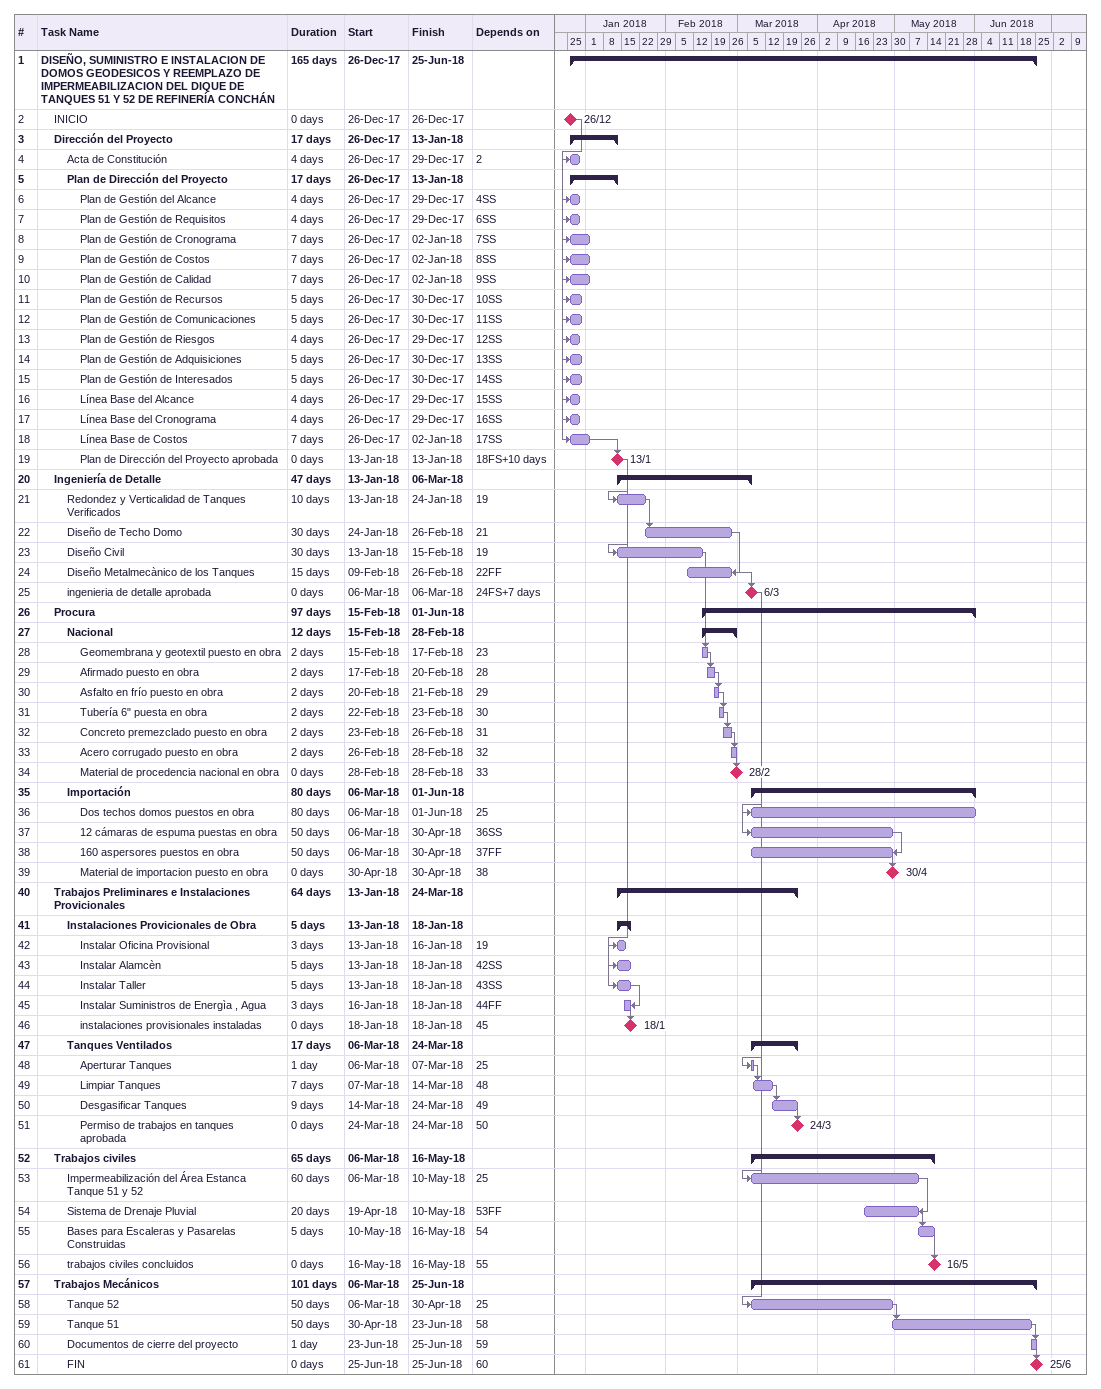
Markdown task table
| ID | Level | Task | Duration | Start | Finish | Predecessors |
|---|---|---|---|---|---|---|
| 1 | 1 | **DISEÑO, SUMINISTRO E INSTALACION DE DOMOS GEODESICOS Y REEMPLAZO DE IMPERMEABILIZACION DEL DIQUE DE TANQUES 51 Y 52 DE REFINERÍA CONCHÁN** | 165d | 2017-12-26 | 2018-06-25 |  |
| 2 | 2 | INICIO | 0d | 2017-12-26 | 2017-12-26 |  |
| 3 | 2 | **Dirección del Proyecto** | 17d | 2017-12-26 | 2018-01-13 |  |
| 4 | 3 | Acta de Constitución | 4d | 2017-12-26 | 2017-12-29 | 2 |
| 5 | 3 | **Plan de Dirección del Proyecto** | 17d | 2017-12-26 | 2018-01-13 |  |
| 6 | 4 | Plan de Gestión del Alcance | 4d | 2017-12-26 | 2017-12-29 | 4SS |
| 7 | 4 | Plan de Gestión de Requisitos | 4d | 2017-12-26 | 2017-12-29 | 6SS |
| 8 | 4 | Plan de Gestión de Cronograma | 7d | 2017-12-26 | 2018-01-02 | 7SS |
| 9 | 4 | Plan de Gestión de Costos | 7d | 2017-12-26 | 2018-01-02 | 8SS |
| 10 | 4 | Plan de Gestión de Calidad | 7d | 2017-12-26 | 2018-01-02 | 9SS |
| 11 | 4 | Plan de Gestión de Recursos | 5d | 2017-12-26 | 2017-12-30 | 10SS |
| 12 | 4 | Plan de Gestión de Comunicaciones | 5d | 2017-12-26 | 2017-12-30 | 11SS |
| 13 | 4 | Plan de Gestión de Riesgos | 4d | 2017-12-26 | 2017-12-29 | 12SS |
| 14 | 4 | Plan de Gestión de Adquisiciones | 5d | 2017-12-26 | 2017-12-30 | 13SS |
| 15 | 4 | Plan de Gestión de Interesados | 5d | 2017-12-26 | 2017-12-30 | 14SS |
| 16 | 4 | Línea Base del Alcance | 4d | 2017-12-26 | 2017-12-29 | 15SS |
| 17 | 4 | Línea Base del Cronograma | 4d | 2017-12-26 | 2017-12-29 | 16SS |
| 18 | 4 | Línea Base de Costos | 7d | 2017-12-26 | 2018-01-02 | 17SS |
| 19 | 4 | Plan de Dirección del Proyecto aprobada | 0d | 2018-01-13 | 2018-01-13 | 18FS+10d |
| 20 | 2 | **Ingeniería de Detalle** | 47d | 2018-01-13 | 2018-03-06 |  |
| 21 | 3 | Redondez y Verticalidad de Tanques Verificados | 10d | 2018-01-13 | 2018-01-24 | 19 |
| 22 | 3 | Diseño de Techo Domo | 30d | 2018-01-24 | 2018-02-26 | 21 |
| 23 | 3 | Diseño Civil | 30d | 2018-01-13 | 2018-02-15 | 19 |
| 24 | 3 | Diseño Metalmecànico de los Tanques | 15d | 2018-02-09 | 2018-02-26 | 22FF |
| 25 | 3 | ingenieria de detalle aprobada | 0d | 2018-03-06 | 2018-03-06 | 24FS+7d |
| 26 | 2 | **Procura** | 97d | 2018-02-15 | 2018-06-01 |  |
| 27 | 3 | **Nacional** | 12d | 2018-02-15 | 2018-02-28 |  |
| 28 | 4 | Geomembrana y geotextil puesto en obra | 2d | 2018-02-15 | 2018-02-17 | 23 |
| 29 | 4 | Afirmado puesto en obra | 2d | 2018-02-17 | 2018-02-20 | 28 |
| 30 | 4 | Asfalto en frío puesto en obra | 2d | 2018-02-20 | 2018-02-21 | 29 |
| 31 | 4 | Tubería 6" puesta en obra | 2d | 2018-02-22 | 2018-02-23 | 30 |
| 32 | 4 | Concreto premezclado puesto en obra | 2d | 2018-02-23 | 2018-02-26 | 31 |
| 33 | 4 | Acero corrugado puesto en obra | 2d | 2018-02-26 | 2018-02-28 | 32 |
| 34 | 4 | Material de procedencia nacional en obra | 0d | 2018-02-28 | 2018-02-28 | 33 |
| 35 | 3 | **Importación** | 80d | 2018-03-06 | 2018-06-01 |  |
| 36 | 4 | Dos techos domos puestos en obra | 80d | 2018-03-06 | 2018-06-01 | 25 |
| 37 | 4 | 12 cámaras de espuma puestas en obra | 50d | 2018-03-06 | 2018-04-30 | 36SS |
| 38 | 4 | 160 aspersores puestos en obra | 50d | 2018-03-06 | 2018-04-30 | 37FF |
| 39 | 4 | Material de importacion puesto en obra | 0d | 2018-04-30 | 2018-04-30 | 38 |
| 40 | 2 | **Trabajos Preliminares e Instalaciones Provicionales** | 64d | 2018-01-13 | 2018-03-24 |  |
| 41 | 3 | **Instalaciones Provicionales de Obra** | 5d | 2018-01-13 | 2018-01-18 |  |
| 42 | 4 | Instalar Oficina Provisional | 3d | 2018-01-13 | 2018-01-16 | 19 |
| 43 | 4 | Instalar Alamcèn | 5d | 2018-01-13 | 2018-01-18 | 42SS |
| 44 | 4 | Instalar Taller | 5d | 2018-01-13 | 2018-01-18 | 43SS |
| 45 | 4 | Instalar Suministros de Energìa , Agua | 3d | 2018-01-16 | 2018-01-18 | 44FF |
| 46 | 4 | instalaciones provisionales instaladas | 0d | 2018-01-18 | 2018-01-18 | 45 |
| 47 | 3 | **Tanques Ventilados** | 17d | 2018-03-06 | 2018-03-24 |  |
| 48 | 4 | Aperturar Tanques | 1d | 2018-03-06 | 2018-03-07 | 25 |
| 49 | 4 | Limpiar Tanques | 7d | 2018-03-07 | 2018-03-14 | 48 |
| 50 | 4 | Desgasificar Tanques | 9d | 2018-03-14 | 2018-03-24 | 49 |
| 51 | 4 | Permiso de trabajos en tanques aprobada | 0d | 2018-03-24 | 2018-03-24 | 50 |
| 52 | 2 | **Trabajos civiles** | 65d | 2018-03-06 | 2018-05-16 |  |
| 53 | 3 | Impermeabilización del Área Estanca Tanque 51 y 52 | 60d | 2018-03-06 | 2018-05-10 | 25 |
| 54 | 3 | Sistema de Drenaje Pluvial | 20d | 2018-04-19 | 2018-05-10 | 53FF |
| 55 | 3 | Bases para Escaleras y Pasarelas Construidas | 5d | 2018-05-10 | 2018-05-16 | 54 |
| 56 | 3 | trabajos civiles concluidos | 0d | 2018-05-16 | 2018-05-16 | 55 |
| 57 | 2 | **Trabajos Mecánicos** | 101d | 2018-03-06 | 2018-06-25 |  |
| 58 | 3 | Tanque 52 | 50d | 2018-03-06 | 2018-04-30 | 25 |
| 59 | 3 | Tanque 51 | 50d | 2018-04-30 | 2018-06-23 | 58 |
| 60 | 3 | Documentos de cierre del proyecto | 1d | 2018-06-23 | 2018-06-25 | 59 |
| 61 | 3 | FIN | 0d | 2018-06-25 | 2018-06-25 | 60 |
